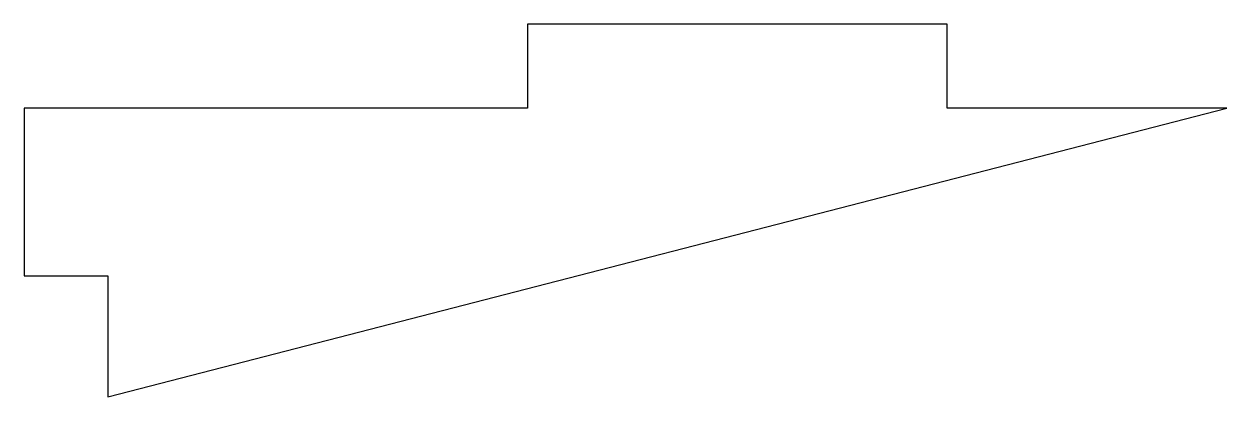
# Model space of a CAD drawing. Header units: millimetres. Extents: x -84.3 to -41.3, y -40.2 to -26.8.
import ezdxf

# ---------------------------------------------------------------- set-up
doc = ezdxf.new("R2010")
doc.units = ezdxf.units.MM
doc.layers.add('PERIMETER', color=5, linetype='CONTINUOUS')

msp = doc.modelspace()

# ---------------------------------------------------------------- linework, layer by layer
at = {"layer": 'PERIMETER'}
msp.add_lwpolyline([(-66.319, -29.838), (-84.319, -29.838), (-84.319, -35.838), (-81.319, -35.838), (-81.319, -40.166), (-41.319, -29.838), (-51.319, -29.838), (-51.319, -26.838), (-66.319, -26.838)], close=True, dxfattribs=at)

doc.saveas('drawing.dxf')
